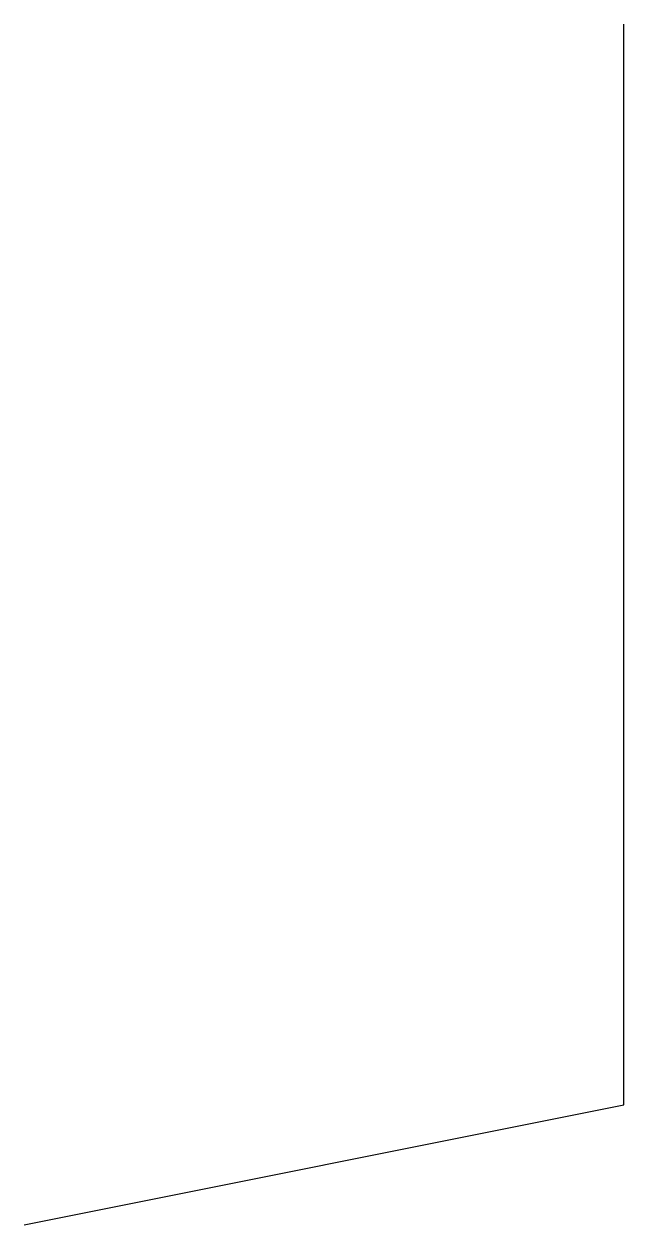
# Model space of a CAD drawing. Extents: x 0 to 0.5, y 0 to 1.
import ezdxf

# ---------------------------------------------------------------- set-up
doc = ezdxf.new("R2010")
doc.units = 0

msp = doc.modelspace()

# ---------------------------------------------------------------- linework, layer by layer
at = {"layer": 'PROFILE'}
msp.add_lwpolyline([(0, 0), (0.5, 0.1), (0.5, 1)], dxfattribs=at)

doc.saveas('drawing.dxf')
